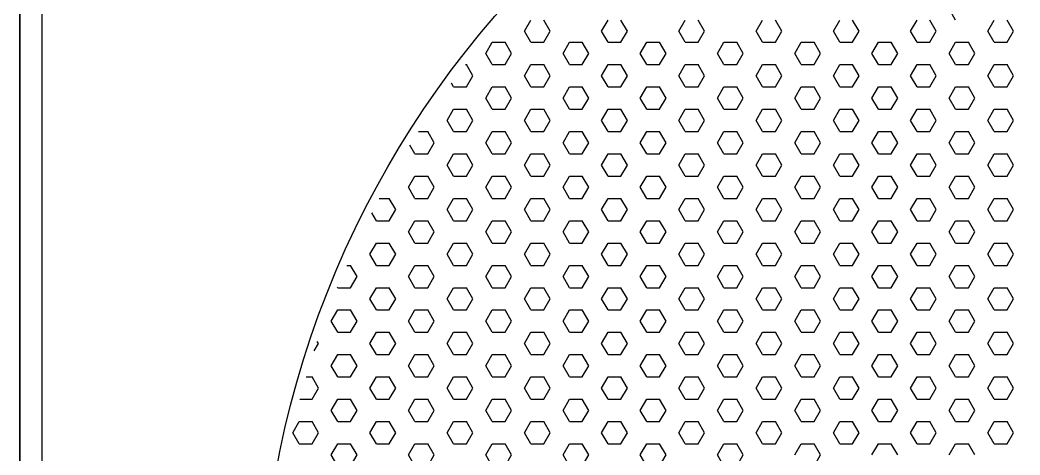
# Model space of a CAD drawing. Header units: millimetres. Extents: x 1464389 to 1998638, y -29162 to 256806.
# Drawn here: x 1539992.89 to 1540041.44, y 124784.87 to 124805.98 of the extents above; entities that cross this region are included whole.
import ezdxf

# ---------------------------------------------------------------- set-up
doc = ezdxf.new("R2010")
doc.units = ezdxf.units.MM
doc.header["$LTSCALE"] = 15
for name, color, linetype in [('A-WNDW', 4, 'Continuous'), ('GFC Walls', 14, 'Continuous'), ('LS_DR_Washbasin', 165, 'Continuous')]:
    doc.layers.add(name, color=color, linetype=linetype)

msp = doc.modelspace()

# ---------------------------------------------------------------- linework, layer by layer
at = {"layer": 'A-WNDW', "ltscale": 0.5}
msp.add_line((1539992.89, 124717.277), (1539992.89, 125322.277), dxfattribs=at)
at = {"layer": 'GFC Walls'}
msp.add_line((1539992.89, 124567.277), (1539992.89, 126801.273), dxfattribs=at)
at = {"layer": 'LS_DR_Washbasin'}
for p, q in [((1539992.89, 124833.967), (1539992.89, 124717.277)), ((1539993.956, 124832.902), (1539993.956, 124718.343))]:
    msp.add_line(p, q, dxfattribs=at)
at = {"layer": 'LS_DR_Washbasin', "linetype": 'Continuous'}
for p, q in [((1540038.318, 124805.976), (1540038.006, 124806.517)), ((1540017.381, 124805.434), (1540017.693, 124805.976)), ((1540018.631, 124805.434), (1540018.318, 124805.976)), ((1540021.131, 124805.434), (1540021.443, 124805.976)), ((1540022.381, 124805.434), (1540022.068, 124805.976)), ((1540024.881, 124805.434), (1540025.193, 124805.976)), ((1540026.131, 124805.434), (1540025.818, 124805.976)), ((1540028.631, 124805.434), (1540028.943, 124805.976)), ((1540029.881, 124805.434), (1540029.568, 124805.976)), ((1540032.381, 124805.434), (1540032.693, 124805.976)), ((1540033.631, 124805.434), (1540033.318, 124805.976)), ((1540036.131, 124805.434), (1540036.443, 124805.976)), ((1540037.381, 124805.434), (1540037.068, 124805.976)), ((1540039.881, 124805.434), (1540040.193, 124805.976)), ((1540041.131, 124805.434), (1540040.818, 124805.976)), ((1540017.693, 124804.893), (1540017.381, 124805.434)), ((1540018.318, 124804.893), (1540018.631, 124805.434)), ((1540021.443, 124804.893), (1540021.131, 124805.434)), ((1540022.068, 124804.893), (1540022.381, 124805.434)), ((1540025.193, 124804.893), (1540024.881, 124805.434)), ((1540025.818, 124804.893), (1540026.131, 124805.434)), ((1540028.943, 124804.893), (1540028.631, 124805.434)), ((1540029.568, 124804.893), (1540029.881, 124805.434)), ((1540032.693, 124804.893), (1540032.381, 124805.434)), ((1540033.318, 124804.893), (1540033.631, 124805.434)), ((1540036.443, 124804.893), (1540036.131, 124805.434)), ((1540037.068, 124804.893), (1540037.381, 124805.434)), ((1540040.193, 124804.893), (1540039.881, 124805.434)), ((1540040.818, 124804.893), (1540041.131, 124805.434)), ((1540015.506, 124804.352), (1540015.818, 124804.893)), ((1540015.818, 124804.893), (1540016.443, 124804.893)), ((1540016.756, 124804.352), (1540016.443, 124804.893)), ((1540017.693, 124804.893), (1540018.318, 124804.893)), ((1540019.256, 124804.352), (1540019.568, 124804.893)), ((1540019.568, 124804.893), (1540020.193, 124804.893)), ((1540020.506, 124804.352), (1540020.193, 124804.893)), ((1540021.443, 124804.893), (1540022.068, 124804.893)), ((1540023.006, 124804.352), (1540023.318, 124804.893)), ((1540023.318, 124804.893), (1540023.943, 124804.893)), ((1540024.256, 124804.352), (1540023.943, 124804.893)), ((1540025.193, 124804.893), (1540025.818, 124804.893)), ((1540026.756, 124804.352), (1540027.068, 124804.893)), ((1540027.068, 124804.893), (1540027.693, 124804.893)), ((1540028.006, 124804.352), (1540027.693, 124804.893)), ((1540028.943, 124804.893), (1540029.568, 124804.893)), ((1540030.506, 124804.352), (1540030.818, 124804.893)), ((1540030.818, 124804.893), (1540031.443, 124804.893)), ((1540031.756, 124804.352), (1540031.443, 124804.893)), ((1540032.693, 124804.893), (1540033.318, 124804.893)), ((1540034.256, 124804.352), (1540034.568, 124804.893)), ((1540034.568, 124804.893), (1540035.193, 124804.893)), ((1540035.506, 124804.352), (1540035.193, 124804.893)), ((1540036.443, 124804.893), (1540037.068, 124804.893)), ((1540038.006, 124804.352), (1540038.318, 124804.893)), ((1540038.318, 124804.893), (1540038.943, 124804.893)), ((1540039.256, 124804.352), (1540038.943, 124804.893)), ((1540040.193, 124804.893), (1540040.818, 124804.893)), ((1540015.818, 124803.81), (1540015.506, 124804.352)), ((1540016.443, 124803.81), (1540016.756, 124804.352)), ((1540019.568, 124803.81), (1540019.256, 124804.352)), ((1540020.193, 124803.81), (1540020.506, 124804.352)), ((1540023.318, 124803.81), (1540023.006, 124804.352)), ((1540023.943, 124803.81), (1540024.256, 124804.352)), ((1540027.068, 124803.81), (1540026.756, 124804.352)), ((1540027.693, 124803.81), (1540028.006, 124804.352)), ((1540030.818, 124803.81), (1540030.506, 124804.352)), ((1540031.443, 124803.81), (1540031.756, 124804.352)), ((1540034.568, 124803.81), (1540034.256, 124804.352)), ((1540035.193, 124803.81), (1540035.506, 124804.352)), ((1540038.318, 124803.81), (1540038.006, 124804.352)), ((1540038.943, 124803.81), (1540039.256, 124804.352)), ((1540014.519, 124803.811), (1540014.568, 124803.811)), ((1540014.881, 124803.269), (1540014.568, 124803.81)), ((1540015.818, 124803.811), (1540016.443, 124803.811)), ((1540017.381, 124803.269), (1540017.693, 124803.81)), ((1540017.693, 124803.811), (1540018.318, 124803.811)), ((1540018.631, 124803.269), (1540018.318, 124803.81)), ((1540019.568, 124803.811), (1540020.193, 124803.811)), ((1540021.131, 124803.269), (1540021.443, 124803.81)), ((1540021.443, 124803.811), (1540022.068, 124803.811)), ((1540022.381, 124803.269), (1540022.068, 124803.81)), ((1540023.318, 124803.811), (1540023.943, 124803.811)), ((1540024.881, 124803.269), (1540025.193, 124803.81)), ((1540025.193, 124803.811), (1540025.818, 124803.811)), ((1540026.131, 124803.269), (1540025.818, 124803.81)), ((1540027.068, 124803.811), (1540027.693, 124803.811)), ((1540028.631, 124803.269), (1540028.943, 124803.81)), ((1540028.943, 124803.811), (1540029.568, 124803.811)), ((1540029.881, 124803.269), (1540029.568, 124803.81)), ((1540030.818, 124803.811), (1540031.443, 124803.811)), ((1540032.381, 124803.269), (1540032.693, 124803.81)), ((1540032.693, 124803.811), (1540033.318, 124803.811)), ((1540033.631, 124803.269), (1540033.318, 124803.81)), ((1540034.568, 124803.811), (1540035.193, 124803.811)), ((1540036.131, 124803.269), (1540036.443, 124803.81)), ((1540036.443, 124803.811), (1540037.068, 124803.811)), ((1540037.381, 124803.269), (1540037.068, 124803.81)), ((1540038.318, 124803.811), (1540038.943, 124803.811)), ((1540039.881, 124803.269), (1540040.193, 124803.81)), ((1540040.193, 124803.811), (1540040.818, 124803.811)), ((1540041.131, 124803.269), (1540040.818, 124803.81)), ((1540014.568, 124802.728), (1540014.881, 124803.269)), ((1540017.693, 124802.728), (1540017.381, 124803.269)), ((1540018.318, 124802.728), (1540018.631, 124803.269)), ((1540021.443, 124802.728), (1540021.131, 124803.269)), ((1540022.068, 124802.728), (1540022.381, 124803.269)), ((1540025.193, 124802.728), (1540024.881, 124803.269)), ((1540025.818, 124802.728), (1540026.131, 124803.269)), ((1540028.943, 124802.728), (1540028.631, 124803.269)), ((1540029.568, 124802.728), (1540029.881, 124803.269)), ((1540032.693, 124802.728), (1540032.381, 124803.269)), ((1540033.318, 124802.728), (1540033.631, 124803.269)), ((1540036.443, 124802.728), (1540036.131, 124803.269)), ((1540037.068, 124802.728), (1540037.381, 124803.269)), ((1540040.193, 124802.728), (1540039.881, 124803.269)), ((1540040.818, 124802.728), (1540041.131, 124803.269)), ((1540013.943, 124802.728), (1540013.84, 124802.906)), ((1540013.943, 124802.728), (1540014.568, 124802.728)), ((1540015.506, 124802.187), (1540015.818, 124802.728)), ((1540015.818, 124802.728), (1540016.443, 124802.728)), ((1540016.756, 124802.187), (1540016.443, 124802.728)), ((1540017.693, 124802.728), (1540018.318, 124802.728)), ((1540019.256, 124802.187), (1540019.568, 124802.728)), ((1540019.568, 124802.728), (1540020.193, 124802.728)), ((1540020.506, 124802.187), (1540020.193, 124802.728)), ((1540021.443, 124802.728), (1540022.068, 124802.728)), ((1540023.006, 124802.187), (1540023.318, 124802.728)), ((1540023.318, 124802.728), (1540023.943, 124802.728)), ((1540024.256, 124802.187), (1540023.943, 124802.728)), ((1540025.193, 124802.728), (1540025.818, 124802.728)), ((1540026.756, 124802.187), (1540027.068, 124802.728)), ((1540027.068, 124802.728), (1540027.693, 124802.728)), ((1540028.006, 124802.187), (1540027.693, 124802.728)), ((1540028.943, 124802.728), (1540029.568, 124802.728)), ((1540030.506, 124802.187), (1540030.818, 124802.728)), ((1540030.818, 124802.728), (1540031.443, 124802.728)), ((1540031.756, 124802.187), (1540031.443, 124802.728)), ((1540032.693, 124802.728), (1540033.318, 124802.728)), ((1540034.256, 124802.187), (1540034.568, 124802.728)), ((1540034.568, 124802.728), (1540035.193, 124802.728)), ((1540035.506, 124802.187), (1540035.193, 124802.728)), ((1540036.443, 124802.728), (1540037.068, 124802.728)), ((1540038.006, 124802.187), (1540038.318, 124802.728)), ((1540038.318, 124802.728), (1540038.943, 124802.728)), ((1540039.256, 124802.187), (1540038.943, 124802.728)), ((1540040.193, 124802.728), (1540040.818, 124802.728)), ((1540015.818, 124801.645), (1540015.506, 124802.187)), ((1540016.443, 124801.645), (1540016.756, 124802.187)), ((1540019.568, 124801.645), (1540019.256, 124802.187)), ((1540020.193, 124801.645), (1540020.506, 124802.187)), ((1540023.318, 124801.645), (1540023.006, 124802.187)), ((1540023.943, 124801.645), (1540024.256, 124802.187)), ((1540027.068, 124801.645), (1540026.756, 124802.187)), ((1540027.693, 124801.645), (1540028.006, 124802.187)), ((1540030.818, 124801.645), (1540030.506, 124802.187)), ((1540031.443, 124801.645), (1540031.756, 124802.187)), ((1540034.568, 124801.645), (1540034.256, 124802.187)), ((1540035.193, 124801.645), (1540035.506, 124802.187)), ((1540038.318, 124801.645), (1540038.006, 124802.187)), ((1540038.943, 124801.645), (1540039.256, 124802.187)), ((1540013.631, 124801.104), (1540013.943, 124801.645)), ((1540013.943, 124801.645), (1540014.568, 124801.645)), ((1540014.881, 124801.104), (1540014.568, 124801.645)), ((1540015.818, 124801.645), (1540016.443, 124801.645)), ((1540017.381, 124801.104), (1540017.693, 124801.645)), ((1540017.693, 124801.645), (1540018.318, 124801.645)), ((1540018.631, 124801.104), (1540018.318, 124801.645)), ((1540019.568, 124801.645), (1540020.193, 124801.645)), ((1540021.131, 124801.104), (1540021.443, 124801.645)), ((1540021.443, 124801.645), (1540022.068, 124801.645)), ((1540022.381, 124801.104), (1540022.068, 124801.645)), ((1540023.318, 124801.645), (1540023.943, 124801.645)), ((1540024.881, 124801.104), (1540025.193, 124801.645)), ((1540025.193, 124801.645), (1540025.818, 124801.645)), ((1540026.131, 124801.104), (1540025.818, 124801.645)), ((1540027.068, 124801.645), (1540027.693, 124801.645)), ((1540028.631, 124801.104), (1540028.943, 124801.645)), ((1540028.943, 124801.645), (1540029.568, 124801.645)), ((1540029.881, 124801.104), (1540029.568, 124801.645)), ((1540030.818, 124801.645), (1540031.443, 124801.645)), ((1540032.381, 124801.104), (1540032.693, 124801.645)), ((1540032.693, 124801.645), (1540033.318, 124801.645)), ((1540033.631, 124801.104), (1540033.318, 124801.645)), ((1540034.568, 124801.645), (1540035.193, 124801.645)), ((1540036.131, 124801.104), (1540036.443, 124801.645)), ((1540036.443, 124801.645), (1540037.068, 124801.645)), ((1540037.381, 124801.104), (1540037.068, 124801.645)), ((1540038.318, 124801.645), (1540038.943, 124801.645)), ((1540039.881, 124801.104), (1540040.193, 124801.645)), ((1540040.193, 124801.645), (1540040.818, 124801.645)), ((1540041.131, 124801.104), (1540040.818, 124801.645)), ((1540013.943, 124800.563), (1540013.631, 124801.104)), ((1540014.568, 124800.563), (1540014.881, 124801.104)), ((1540017.693, 124800.563), (1540017.381, 124801.104)), ((1540018.318, 124800.563), (1540018.631, 124801.104)), ((1540021.443, 124800.563), (1540021.131, 124801.104)), ((1540022.068, 124800.563), (1540022.381, 124801.104)), ((1540025.193, 124800.563), (1540024.881, 124801.104)), ((1540025.818, 124800.563), (1540026.131, 124801.104)), ((1540028.943, 124800.563), (1540028.631, 124801.104)), ((1540029.568, 124800.563), (1540029.881, 124801.104)), ((1540032.693, 124800.563), (1540032.381, 124801.104)), ((1540033.318, 124800.563), (1540033.631, 124801.104)), ((1540036.443, 124800.563), (1540036.131, 124801.104)), ((1540037.068, 124800.563), (1540037.381, 124801.104)), ((1540040.193, 124800.563), (1540039.881, 124801.104)), ((1540040.818, 124800.563), (1540041.131, 124801.104)), ((1540012.234, 124800.563), (1540012.693, 124800.563)), ((1540013.006, 124800.022), (1540012.693, 124800.563)), ((1540013.943, 124800.563), (1540014.568, 124800.563)), ((1540015.506, 124800.022), (1540015.818, 124800.563)), ((1540015.818, 124800.563), (1540016.443, 124800.563)), ((1540016.756, 124800.022), (1540016.443, 124800.563)), ((1540017.693, 124800.563), (1540018.318, 124800.563)), ((1540019.256, 124800.022), (1540019.568, 124800.563)), ((1540019.568, 124800.563), (1540020.193, 124800.563)), ((1540020.506, 124800.022), (1540020.193, 124800.563)), ((1540021.443, 124800.563), (1540022.068, 124800.563)), ((1540023.006, 124800.022), (1540023.318, 124800.563)), ((1540023.318, 124800.563), (1540023.943, 124800.563)), ((1540024.256, 124800.022), (1540023.943, 124800.563)), ((1540025.193, 124800.563), (1540025.818, 124800.563)), ((1540026.756, 124800.022), (1540027.068, 124800.563)), ((1540027.068, 124800.563), (1540027.693, 124800.563)), ((1540028.006, 124800.022), (1540027.693, 124800.563)), ((1540028.943, 124800.563), (1540029.568, 124800.563)), ((1540030.506, 124800.022), (1540030.818, 124800.563)), ((1540030.818, 124800.563), (1540031.443, 124800.563)), ((1540031.756, 124800.022), (1540031.443, 124800.563)), ((1540032.693, 124800.563), (1540033.318, 124800.563)), ((1540034.256, 124800.022), (1540034.568, 124800.563)), ((1540034.568, 124800.563), (1540035.193, 124800.563)), ((1540035.506, 124800.022), (1540035.193, 124800.563)), ((1540036.443, 124800.563), (1540037.068, 124800.563)), ((1540038.006, 124800.022), (1540038.318, 124800.563)), ((1540038.318, 124800.563), (1540038.943, 124800.563)), ((1540039.256, 124800.022), (1540038.943, 124800.563)), ((1540040.193, 124800.563), (1540040.818, 124800.563)), ((1540012.068, 124799.48), (1540011.822, 124799.908)), ((1540012.693, 124799.48), (1540013.006, 124800.022)), ((1540015.818, 124799.48), (1540015.506, 124800.022)), ((1540016.443, 124799.48), (1540016.756, 124800.022)), ((1540019.568, 124799.48), (1540019.256, 124800.022)), ((1540020.193, 124799.48), (1540020.506, 124800.022)), ((1540023.318, 124799.48), (1540023.006, 124800.022)), ((1540023.943, 124799.48), (1540024.256, 124800.022)), ((1540027.068, 124799.48), (1540026.756, 124800.022)), ((1540027.693, 124799.48), (1540028.006, 124800.022)), ((1540030.818, 124799.48), (1540030.506, 124800.022)), ((1540031.443, 124799.48), (1540031.756, 124800.022)), ((1540034.568, 124799.48), (1540034.256, 124800.022)), ((1540035.193, 124799.48), (1540035.506, 124800.022)), ((1540038.318, 124799.48), (1540038.006, 124800.022)), ((1540038.943, 124799.48), (1540039.256, 124800.022)), ((1540012.068, 124799.48), (1540012.693, 124799.48)), ((1540013.631, 124798.939), (1540013.943, 124799.48)), ((1540013.943, 124799.48), (1540014.568, 124799.48)), ((1540014.881, 124798.939), (1540014.568, 124799.48)), ((1540015.818, 124799.48), (1540016.443, 124799.48)), ((1540017.381, 124798.939), (1540017.693, 124799.48)), ((1540017.693, 124799.48), (1540018.318, 124799.48)), ((1540018.631, 124798.939), (1540018.318, 124799.48)), ((1540019.568, 124799.48), (1540020.193, 124799.48)), ((1540021.131, 124798.939), (1540021.443, 124799.48)), ((1540021.443, 124799.48), (1540022.068, 124799.48)), ((1540022.381, 124798.939), (1540022.068, 124799.48)), ((1540023.318, 124799.48), (1540023.943, 124799.48)), ((1540024.881, 124798.939), (1540025.193, 124799.48)), ((1540025.193, 124799.48), (1540025.818, 124799.48)), ((1540026.131, 124798.939), (1540025.818, 124799.48)), ((1540027.068, 124799.48), (1540027.693, 124799.48)), ((1540028.631, 124798.939), (1540028.943, 124799.48)), ((1540028.943, 124799.48), (1540029.568, 124799.48)), ((1540029.881, 124798.939), (1540029.568, 124799.48)), ((1540030.818, 124799.48), (1540031.443, 124799.48)), ((1540032.381, 124798.939), (1540032.693, 124799.48)), ((1540032.693, 124799.48), (1540033.318, 124799.48)), ((1540033.631, 124798.939), (1540033.318, 124799.48)), ((1540034.568, 124799.48), (1540035.193, 124799.48)), ((1540036.131, 124798.939), (1540036.443, 124799.48)), ((1540036.443, 124799.48), (1540037.068, 124799.48)), ((1540037.381, 124798.939), (1540037.068, 124799.48)), ((1540038.318, 124799.48), (1540038.943, 124799.48)), ((1540039.881, 124798.939), (1540040.193, 124799.48)), ((1540040.193, 124799.48), (1540040.818, 124799.48)), ((1540041.131, 124798.939), (1540040.818, 124799.48)), ((1540013.943, 124798.398), (1540013.631, 124798.939)), ((1540014.568, 124798.398), (1540014.881, 124798.939)), ((1540017.693, 124798.398), (1540017.381, 124798.939)), ((1540018.318, 124798.398), (1540018.631, 124798.939)), ((1540021.443, 124798.398), (1540021.131, 124798.939)), ((1540022.068, 124798.398), (1540022.381, 124798.939)), ((1540025.193, 124798.398), (1540024.881, 124798.939)), ((1540025.818, 124798.398), (1540026.131, 124798.939)), ((1540028.943, 124798.398), (1540028.631, 124798.939)), ((1540029.568, 124798.398), (1540029.881, 124798.939)), ((1540032.693, 124798.398), (1540032.381, 124798.939)), ((1540033.318, 124798.398), (1540033.631, 124798.939)), ((1540036.443, 124798.398), (1540036.131, 124798.939)), ((1540037.068, 124798.398), (1540037.381, 124798.939)), ((1540040.193, 124798.398), (1540039.881, 124798.939)), ((1540040.818, 124798.398), (1540041.131, 124798.939)), ((1540011.756, 124797.857), (1540012.068, 124798.398)), ((1540012.068, 124798.398), (1540012.693, 124798.398)), ((1540013.006, 124797.857), (1540012.693, 124798.398)), ((1540013.943, 124798.398), (1540014.568, 124798.398)), ((1540015.506, 124797.857), (1540015.818, 124798.398)), ((1540015.818, 124798.398), (1540016.443, 124798.398)), ((1540016.756, 124797.857), (1540016.443, 124798.398)), ((1540017.693, 124798.398), (1540018.318, 124798.398)), ((1540019.256, 124797.857), (1540019.568, 124798.398)), ((1540019.568, 124798.398), (1540020.193, 124798.398)), ((1540020.506, 124797.857), (1540020.193, 124798.398)), ((1540021.443, 124798.398), (1540022.068, 124798.398)), ((1540023.006, 124797.857), (1540023.318, 124798.398)), ((1540023.318, 124798.398), (1540023.943, 124798.398)), ((1540024.256, 124797.857), (1540023.943, 124798.398)), ((1540025.193, 124798.398), (1540025.818, 124798.398)), ((1540026.756, 124797.857), (1540027.068, 124798.398)), ((1540027.068, 124798.398), (1540027.693, 124798.398)), ((1540028.006, 124797.857), (1540027.693, 124798.398)), ((1540028.943, 124798.398), (1540029.568, 124798.398)), ((1540030.506, 124797.857), (1540030.818, 124798.398)), ((1540030.818, 124798.398), (1540031.443, 124798.398)), ((1540031.756, 124797.857), (1540031.443, 124798.398)), ((1540032.693, 124798.398), (1540033.318, 124798.398)), ((1540034.256, 124797.857), (1540034.568, 124798.398)), ((1540034.568, 124798.398), (1540035.193, 124798.398)), ((1540035.506, 124797.857), (1540035.193, 124798.398)), ((1540036.443, 124798.398), (1540037.068, 124798.398)), ((1540038.006, 124797.857), (1540038.318, 124798.398)), ((1540038.318, 124798.398), (1540038.943, 124798.398)), ((1540039.256, 124797.857), (1540038.943, 124798.398)), ((1540040.193, 124798.398), (1540040.818, 124798.398)), ((1540012.068, 124797.315), (1540011.756, 124797.857)), ((1540012.693, 124797.315), (1540013.006, 124797.857)), ((1540015.818, 124797.315), (1540015.506, 124797.857)), ((1540016.443, 124797.315), (1540016.756, 124797.857)), ((1540019.568, 124797.315), (1540019.256, 124797.857)), ((1540020.193, 124797.315), (1540020.506, 124797.857)), ((1540023.318, 124797.315), (1540023.006, 124797.857)), ((1540023.943, 124797.315), (1540024.256, 124797.857)), ((1540027.068, 124797.315), (1540026.756, 124797.857)), ((1540027.693, 124797.315), (1540028.006, 124797.857)), ((1540030.818, 124797.315), (1540030.506, 124797.857)), ((1540031.443, 124797.315), (1540031.756, 124797.857)), ((1540034.568, 124797.315), (1540034.256, 124797.857)), ((1540035.193, 124797.315), (1540035.506, 124797.857)), ((1540038.318, 124797.315), (1540038.006, 124797.857)), ((1540038.943, 124797.315), (1540039.256, 124797.857)), ((1540010.331, 124797.315), (1540010.818, 124797.315)), ((1540011.131, 124796.774), (1540010.818, 124797.315)), ((1540012.068, 124797.315), (1540012.693, 124797.315)), ((1540013.631, 124796.774), (1540013.943, 124797.315)), ((1540013.943, 124797.315), (1540014.568, 124797.315)), ((1540014.881, 124796.774), (1540014.568, 124797.315)), ((1540015.818, 124797.315), (1540016.443, 124797.315)), ((1540017.381, 124796.774), (1540017.693, 124797.315)), ((1540017.693, 124797.315), (1540018.318, 124797.315)), ((1540018.631, 124796.774), (1540018.318, 124797.315)), ((1540019.568, 124797.315), (1540020.193, 124797.315)), ((1540021.131, 124796.774), (1540021.443, 124797.315)), ((1540021.443, 124797.315), (1540022.068, 124797.315)), ((1540022.381, 124796.774), (1540022.068, 124797.315)), ((1540023.318, 124797.315), (1540023.943, 124797.315)), ((1540024.881, 124796.774), (1540025.193, 124797.315)), ((1540025.193, 124797.315), (1540025.818, 124797.315)), ((1540026.131, 124796.774), (1540025.818, 124797.315)), ((1540027.068, 124797.315), (1540027.693, 124797.315)), ((1540028.631, 124796.774), (1540028.943, 124797.315)), ((1540028.943, 124797.315), (1540029.568, 124797.315)), ((1540029.881, 124796.774), (1540029.568, 124797.315)), ((1540030.818, 124797.315), (1540031.443, 124797.315)), ((1540032.381, 124796.774), (1540032.693, 124797.315)), ((1540032.693, 124797.315), (1540033.318, 124797.315)), ((1540033.631, 124796.774), (1540033.318, 124797.315)), ((1540034.568, 124797.315), (1540035.193, 124797.315)), ((1540036.131, 124796.774), (1540036.443, 124797.315)), ((1540036.443, 124797.315), (1540037.068, 124797.315)), ((1540037.381, 124796.774), (1540037.068, 124797.315)), ((1540038.318, 124797.315), (1540038.943, 124797.315)), ((1540039.881, 124796.774), (1540040.193, 124797.315)), ((1540040.193, 124797.315), (1540040.818, 124797.315)), ((1540041.131, 124796.774), (1540040.818, 124797.315)), ((1540010.193, 124796.233), (1540009.969, 124796.621)), ((1540010.818, 124796.233), (1540011.131, 124796.774)), ((1540013.943, 124796.233), (1540013.631, 124796.774)), ((1540014.568, 124796.233), (1540014.881, 124796.774)), ((1540017.693, 124796.233), (1540017.381, 124796.774)), ((1540018.318, 124796.233), (1540018.631, 124796.774)), ((1540021.443, 124796.233), (1540021.131, 124796.774)), ((1540022.068, 124796.233), (1540022.381, 124796.774)), ((1540025.193, 124796.233), (1540024.881, 124796.774)), ((1540025.818, 124796.233), (1540026.131, 124796.774)), ((1540028.943, 124796.233), (1540028.631, 124796.774)), ((1540029.568, 124796.233), (1540029.881, 124796.774)), ((1540032.693, 124796.233), (1540032.381, 124796.774)), ((1540033.318, 124796.233), (1540033.631, 124796.774)), ((1540036.443, 124796.233), (1540036.131, 124796.774)), ((1540037.068, 124796.233), (1540037.381, 124796.774)), ((1540040.193, 124796.233), (1540039.881, 124796.774)), ((1540040.818, 124796.233), (1540041.131, 124796.774)), ((1540010.193, 124796.233), (1540010.818, 124796.233)), ((1540011.756, 124795.691), (1540012.068, 124796.233)), ((1540012.068, 124796.233), (1540012.693, 124796.233)), ((1540013.006, 124795.691), (1540012.693, 124796.233)), ((1540013.943, 124796.233), (1540014.568, 124796.233)), ((1540015.506, 124795.691), (1540015.818, 124796.233)), ((1540015.818, 124796.233), (1540016.443, 124796.233)), ((1540016.756, 124795.691), (1540016.443, 124796.233)), ((1540017.693, 124796.233), (1540018.318, 124796.233)), ((1540019.256, 124795.691), (1540019.568, 124796.233)), ((1540019.568, 124796.233), (1540020.193, 124796.233)), ((1540020.506, 124795.691), (1540020.193, 124796.233)), ((1540021.443, 124796.233), (1540022.068, 124796.233)), ((1540023.006, 124795.691), (1540023.318, 124796.233)), ((1540023.318, 124796.233), (1540023.943, 124796.233)), ((1540024.256, 124795.691), (1540023.943, 124796.233)), ((1540025.193, 124796.233), (1540025.818, 124796.233)), ((1540026.756, 124795.691), (1540027.068, 124796.233)), ((1540027.068, 124796.233), (1540027.693, 124796.233)), ((1540028.006, 124795.691), (1540027.693, 124796.233)), ((1540028.943, 124796.233), (1540029.568, 124796.233)), ((1540030.506, 124795.691), (1540030.818, 124796.233)), ((1540030.818, 124796.233), (1540031.443, 124796.233)), ((1540031.756, 124795.691), (1540031.443, 124796.233)), ((1540032.693, 124796.233), (1540033.318, 124796.233)), ((1540034.256, 124795.691), (1540034.568, 124796.233)), ((1540034.568, 124796.233), (1540035.193, 124796.233)), ((1540035.506, 124795.691), (1540035.193, 124796.233)), ((1540036.443, 124796.233), (1540037.068, 124796.233)), ((1540038.006, 124795.691), (1540038.318, 124796.233)), ((1540038.318, 124796.233), (1540038.943, 124796.233)), ((1540039.256, 124795.691), (1540038.943, 124796.233)), ((1540040.193, 124796.233), (1540040.818, 124796.233)), ((1540012.068, 124795.15), (1540011.756, 124795.691)), ((1540012.693, 124795.15), (1540013.006, 124795.691)), ((1540015.818, 124795.15), (1540015.506, 124795.691)), ((1540016.443, 124795.15), (1540016.756, 124795.691)), ((1540019.568, 124795.15), (1540019.256, 124795.691)), ((1540020.193, 124795.15), (1540020.506, 124795.691)), ((1540023.318, 124795.15), (1540023.006, 124795.691)), ((1540023.943, 124795.15), (1540024.256, 124795.691)), ((1540027.068, 124795.15), (1540026.756, 124795.691)), ((1540027.693, 124795.15), (1540028.006, 124795.691)), ((1540030.818, 124795.15), (1540030.506, 124795.691)), ((1540031.443, 124795.15), (1540031.756, 124795.691)), ((1540034.568, 124795.15), (1540034.256, 124795.691)), ((1540035.193, 124795.15), (1540035.506, 124795.691)), ((1540038.318, 124795.15), (1540038.006, 124795.691)), ((1540038.943, 124795.15), (1540039.256, 124795.691)), ((1540009.881, 124794.609), (1540010.193, 124795.15)), ((1540010.193, 124795.15), (1540010.818, 124795.15)), ((1540011.131, 124794.609), (1540010.818, 124795.15)), ((1540012.068, 124795.15), (1540012.693, 124795.15)), ((1540013.631, 124794.609), (1540013.943, 124795.15)), ((1540013.943, 124795.15), (1540014.568, 124795.15)), ((1540014.881, 124794.609), (1540014.568, 124795.15)), ((1540015.818, 124795.15), (1540016.443, 124795.15)), ((1540017.381, 124794.609), (1540017.693, 124795.15)), ((1540017.693, 124795.15), (1540018.318, 124795.15)), ((1540018.631, 124794.609), (1540018.318, 124795.15)), ((1540019.568, 124795.15), (1540020.193, 124795.15)), ((1540021.131, 124794.609), (1540021.443, 124795.15)), ((1540021.443, 124795.15), (1540022.068, 124795.15)), ((1540022.381, 124794.609), (1540022.068, 124795.15)), ((1540023.318, 124795.15), (1540023.943, 124795.15)), ((1540024.881, 124794.609), (1540025.193, 124795.15)), ((1540025.193, 124795.15), (1540025.818, 124795.15)), ((1540026.131, 124794.609), (1540025.818, 124795.15)), ((1540027.068, 124795.15), (1540027.693, 124795.15)), ((1540028.631, 124794.609), (1540028.943, 124795.15)), ((1540028.943, 124795.15), (1540029.568, 124795.15)), ((1540029.881, 124794.609), (1540029.568, 124795.15)), ((1540030.818, 124795.15), (1540031.443, 124795.15)), ((1540032.381, 124794.609), (1540032.693, 124795.15)), ((1540032.693, 124795.15), (1540033.318, 124795.15)), ((1540033.631, 124794.609), (1540033.318, 124795.15)), ((1540034.568, 124795.15), (1540035.193, 124795.15)), ((1540036.131, 124794.609), (1540036.443, 124795.15)), ((1540036.443, 124795.15), (1540037.068, 124795.15)), ((1540037.381, 124794.609), (1540037.068, 124795.15)), ((1540038.318, 124795.15), (1540038.943, 124795.15)), ((1540039.881, 124794.609), (1540040.193, 124795.15)), ((1540040.193, 124795.15), (1540040.818, 124795.15)), ((1540041.131, 124794.609), (1540040.818, 124795.15)), ((1540010.193, 124794.068), (1540009.881, 124794.609)), ((1540010.818, 124794.068), (1540011.131, 124794.609)), ((1540013.943, 124794.068), (1540013.631, 124794.609)), ((1540014.568, 124794.068), (1540014.881, 124794.609)), ((1540017.693, 124794.068), (1540017.381, 124794.609)), ((1540018.318, 124794.068), (1540018.631, 124794.609)), ((1540021.443, 124794.068), (1540021.131, 124794.609)), ((1540022.068, 124794.068), (1540022.381, 124794.609)), ((1540025.193, 124794.068), (1540024.881, 124794.609)), ((1540025.818, 124794.068), (1540026.131, 124794.609)), ((1540028.943, 124794.068), (1540028.631, 124794.609)), ((1540029.568, 124794.068), (1540029.881, 124794.609)), ((1540032.693, 124794.068), (1540032.381, 124794.609)), ((1540033.318, 124794.068), (1540033.631, 124794.609)), ((1540036.443, 124794.068), (1540036.131, 124794.609)), ((1540037.068, 124794.068), (1540037.381, 124794.609)), ((1540040.193, 124794.068), (1540039.881, 124794.609)), ((1540040.818, 124794.068), (1540041.131, 124794.609)), ((1540008.758, 124794.068), (1540008.943, 124794.068)), ((1540009.256, 124793.526), (1540008.943, 124794.068)), ((1540010.193, 124794.068), (1540010.818, 124794.068)), ((1540011.756, 124793.526), (1540012.068, 124794.068)), ((1540012.068, 124794.068), (1540012.693, 124794.068)), ((1540013.006, 124793.526), (1540012.693, 124794.068)), ((1540013.943, 124794.068), (1540014.568, 124794.068)), ((1540015.506, 124793.526), (1540015.818, 124794.068)), ((1540015.818, 124794.068), (1540016.443, 124794.068)), ((1540016.756, 124793.526), (1540016.443, 124794.068)), ((1540017.693, 124794.068), (1540018.318, 124794.068)), ((1540019.256, 124793.526), (1540019.568, 124794.068)), ((1540019.568, 124794.068), (1540020.193, 124794.068)), ((1540020.506, 124793.526), (1540020.193, 124794.068)), ((1540021.443, 124794.068), (1540022.068, 124794.068)), ((1540023.006, 124793.526), (1540023.318, 124794.068)), ((1540023.318, 124794.068), (1540023.943, 124794.068)), ((1540024.256, 124793.526), (1540023.943, 124794.068)), ((1540025.193, 124794.068), (1540025.818, 124794.068)), ((1540026.756, 124793.526), (1540027.068, 124794.068)), ((1540027.068, 124794.068), (1540027.693, 124794.068)), ((1540028.006, 124793.526), (1540027.693, 124794.068)), ((1540028.943, 124794.068), (1540029.568, 124794.068)), ((1540030.506, 124793.526), (1540030.818, 124794.068)), ((1540030.818, 124794.068), (1540031.443, 124794.068)), ((1540031.756, 124793.526), (1540031.443, 124794.068)), ((1540032.693, 124794.068), (1540033.318, 124794.068)), ((1540034.256, 124793.526), (1540034.568, 124794.068)), ((1540034.568, 124794.068), (1540035.193, 124794.068)), ((1540035.506, 124793.526), (1540035.193, 124794.068)), ((1540036.443, 124794.068), (1540037.068, 124794.068)), ((1540038.006, 124793.526), (1540038.318, 124794.068)), ((1540038.318, 124794.068), (1540038.943, 124794.068)), ((1540039.256, 124793.526), (1540038.943, 124794.068)), ((1540040.193, 124794.068), (1540040.818, 124794.068)), ((1540008.943, 124792.985), (1540009.256, 124793.526)), ((1540012.068, 124792.985), (1540011.756, 124793.526)), ((1540012.693, 124792.985), (1540013.006, 124793.526)), ((1540015.818, 124792.985), (1540015.506, 124793.526)), ((1540016.443, 124792.985), (1540016.756, 124793.526)), ((1540019.568, 124792.985), (1540019.256, 124793.526)), ((1540020.193, 124792.985), (1540020.506, 124793.526)), ((1540023.318, 124792.985), (1540023.006, 124793.526)), ((1540023.943, 124792.985), (1540024.256, 124793.526)), ((1540027.068, 124792.985), (1540026.756, 124793.526)), ((1540027.693, 124792.985), (1540028.006, 124793.526)), ((1540030.818, 124792.985), (1540030.506, 124793.526)), ((1540031.443, 124792.985), (1540031.756, 124793.526)), ((1540034.568, 124792.985), (1540034.256, 124793.526)), ((1540035.193, 124792.985), (1540035.506, 124793.526)), ((1540038.318, 124792.985), (1540038.006, 124793.526)), ((1540038.943, 124792.985), (1540039.256, 124793.526)), ((1540008.318, 124792.985), (1540008.308, 124793.003)), ((1540008.318, 124792.985), (1540008.943, 124792.985)), ((1540009.881, 124792.444), (1540010.193, 124792.985)), ((1540010.193, 124792.985), (1540010.818, 124792.985)), ((1540011.131, 124792.444), (1540010.818, 124792.985)), ((1540012.068, 124792.985), (1540012.693, 124792.985)), ((1540013.631, 124792.444), (1540013.943, 124792.985)), ((1540013.943, 124792.985), (1540014.568, 124792.985)), ((1540014.881, 124792.444), (1540014.568, 124792.985)), ((1540015.818, 124792.985), (1540016.443, 124792.985)), ((1540017.381, 124792.444), (1540017.693, 124792.985)), ((1540017.693, 124792.985), (1540018.318, 124792.985)), ((1540018.631, 124792.444), (1540018.318, 124792.985)), ((1540019.568, 124792.985), (1540020.193, 124792.985)), ((1540021.131, 124792.444), (1540021.443, 124792.985)), ((1540021.443, 124792.985), (1540022.068, 124792.985)), ((1540022.381, 124792.444), (1540022.068, 124792.985)), ((1540023.318, 124792.985), (1540023.943, 124792.985)), ((1540024.881, 124792.444), (1540025.193, 124792.985)), ((1540025.193, 124792.985), (1540025.818, 124792.985)), ((1540026.131, 124792.444), (1540025.818, 124792.985)), ((1540027.068, 124792.985), (1540027.693, 124792.985)), ((1540028.631, 124792.444), (1540028.943, 124792.985)), ((1540028.943, 124792.985), (1540029.568, 124792.985)), ((1540029.881, 124792.444), (1540029.568, 124792.985)), ((1540030.818, 124792.985), (1540031.443, 124792.985)), ((1540032.381, 124792.444), (1540032.693, 124792.985)), ((1540032.693, 124792.985), (1540033.318, 124792.985)), ((1540033.631, 124792.444), (1540033.318, 124792.985)), ((1540034.568, 124792.985), (1540035.193, 124792.985)), ((1540036.131, 124792.444), (1540036.443, 124792.985)), ((1540036.443, 124792.985), (1540037.068, 124792.985)), ((1540037.381, 124792.444), (1540037.068, 124792.985)), ((1540038.318, 124792.985), (1540038.943, 124792.985)), ((1540039.881, 124792.444), (1540040.193, 124792.985)), ((1540040.193, 124792.985), (1540040.818, 124792.985)), ((1540041.131, 124792.444), (1540040.818, 124792.985)), ((1540010.193, 124791.903), (1540009.881, 124792.444)), ((1540010.818, 124791.903), (1540011.131, 124792.444)), ((1540013.943, 124791.903), (1540013.631, 124792.444)), ((1540014.568, 124791.903), (1540014.881, 124792.444)), ((1540017.693, 124791.903), (1540017.381, 124792.444)), ((1540018.318, 124791.903), (1540018.631, 124792.444)), ((1540021.443, 124791.903), (1540021.131, 124792.444)), ((1540022.068, 124791.903), (1540022.381, 124792.444)), ((1540025.193, 124791.903), (1540024.881, 124792.444)), ((1540025.818, 124791.903), (1540026.131, 124792.444)), ((1540028.943, 124791.903), (1540028.631, 124792.444)), ((1540029.568, 124791.903), (1540029.881, 124792.444)), ((1540032.693, 124791.903), (1540032.381, 124792.444)), ((1540033.318, 124791.903), (1540033.631, 124792.444)), ((1540036.443, 124791.903), (1540036.131, 124792.444)), ((1540037.068, 124791.903), (1540037.381, 124792.444)), ((1540040.193, 124791.903), (1540039.881, 124792.444)), ((1540040.818, 124791.903), (1540041.131, 124792.444)), ((1540008.006, 124791.361), (1540008.318, 124791.903)), ((1540008.318, 124791.903), (1540008.943, 124791.903)), ((1540009.256, 124791.361), (1540008.943, 124791.903)), ((1540010.193, 124791.903), (1540010.818, 124791.903)), ((1540011.756, 124791.361), (1540012.068, 124791.903)), ((1540012.068, 124791.903), (1540012.693, 124791.903)), ((1540013.006, 124791.361), (1540012.693, 124791.903)), ((1540013.943, 124791.903), (1540014.568, 124791.903)), ((1540015.506, 124791.361), (1540015.818, 124791.903)), ((1540015.818, 124791.903), (1540016.443, 124791.903)), ((1540016.756, 124791.361), (1540016.443, 124791.903)), ((1540017.693, 124791.903), (1540018.318, 124791.903)), ((1540019.256, 124791.361), (1540019.568, 124791.903)), ((1540019.568, 124791.903), (1540020.193, 124791.903)), ((1540020.506, 124791.361), (1540020.193, 124791.903)), ((1540021.443, 124791.903), (1540022.068, 124791.903)), ((1540023.006, 124791.361), (1540023.318, 124791.903)), ((1540023.318, 124791.903), (1540023.943, 124791.903)), ((1540024.256, 124791.361), (1540023.943, 124791.903)), ((1540025.193, 124791.903), (1540025.818, 124791.903)), ((1540026.756, 124791.361), (1540027.068, 124791.903)), ((1540027.068, 124791.903), (1540027.693, 124791.903)), ((1540028.006, 124791.361), (1540027.693, 124791.903)), ((1540028.943, 124791.903), (1540029.568, 124791.903)), ((1540030.506, 124791.361), (1540030.818, 124791.903)), ((1540030.818, 124791.903), (1540031.443, 124791.903)), ((1540031.756, 124791.361), (1540031.443, 124791.903)), ((1540032.693, 124791.903), (1540033.318, 124791.903)), ((1540034.256, 124791.361), (1540034.568, 124791.903)), ((1540034.568, 124791.903), (1540035.193, 124791.903)), ((1540035.506, 124791.361), (1540035.193, 124791.903)), ((1540036.443, 124791.903), (1540037.068, 124791.903)), ((1540038.006, 124791.361), (1540038.318, 124791.903)), ((1540038.318, 124791.903), (1540038.943, 124791.903)), ((1540039.256, 124791.361), (1540038.943, 124791.903)), ((1540040.193, 124791.903), (1540040.818, 124791.903)), ((1540008.318, 124790.82), (1540008.006, 124791.361)), ((1540008.943, 124790.82), (1540009.256, 124791.361)), ((1540012.068, 124790.82), (1540011.756, 124791.361)), ((1540012.693, 124790.82), (1540013.006, 124791.361)), ((1540015.818, 124790.82), (1540015.506, 124791.361)), ((1540016.443, 124790.82), (1540016.756, 124791.361)), ((1540019.568, 124790.82), (1540019.256, 124791.361)), ((1540020.193, 124790.82), (1540020.506, 124791.361)), ((1540023.318, 124790.82), (1540023.006, 124791.361)), ((1540023.943, 124790.82), (1540024.256, 124791.361)), ((1540027.068, 124790.82), (1540026.756, 124791.361)), ((1540027.693, 124790.82), (1540028.006, 124791.361)), ((1540030.818, 124790.82), (1540030.506, 124791.361)), ((1540031.443, 124790.82), (1540031.756, 124791.361)), ((1540034.568, 124790.82), (1540034.256, 124791.361)), ((1540035.193, 124790.82), (1540035.506, 124791.361)), ((1540038.318, 124790.82), (1540038.006, 124791.361)), ((1540038.943, 124790.82), (1540039.256, 124791.361)), ((1540008.318, 124790.82), (1540008.943, 124790.82)), ((1540009.881, 124790.279), (1540010.193, 124790.82)), ((1540010.193, 124790.82), (1540010.818, 124790.82)), ((1540011.131, 124790.279), (1540010.818, 124790.82)), ((1540012.068, 124790.82), (1540012.693, 124790.82)), ((1540013.631, 124790.279), (1540013.943, 124790.82)), ((1540013.943, 124790.82), (1540014.568, 124790.82)), ((1540014.881, 124790.279), (1540014.568, 124790.82)), ((1540015.818, 124790.82), (1540016.443, 124790.82)), ((1540017.381, 124790.279), (1540017.693, 124790.82)), ((1540017.693, 124790.82), (1540018.318, 124790.82)), ((1540018.631, 124790.279), (1540018.318, 124790.82)), ((1540019.568, 124790.82), (1540020.193, 124790.82)), ((1540021.131, 124790.279), (1540021.443, 124790.82)), ((1540021.443, 124790.82), (1540022.068, 124790.82)), ((1540022.381, 124790.279), (1540022.068, 124790.82)), ((1540023.318, 124790.82), (1540023.943, 124790.82)), ((1540024.881, 124790.279), (1540025.193, 124790.82)), ((1540025.193, 124790.82), (1540025.818, 124790.82)), ((1540026.131, 124790.279), (1540025.818, 124790.82)), ((1540027.068, 124790.82), (1540027.693, 124790.82)), ((1540028.631, 124790.279), (1540028.943, 124790.82)), ((1540028.943, 124790.82), (1540029.568, 124790.82)), ((1540029.881, 124790.279), (1540029.568, 124790.82)), ((1540030.818, 124790.82), (1540031.443, 124790.82)), ((1540032.381, 124790.279), (1540032.693, 124790.82)), ((1540032.693, 124790.82), (1540033.318, 124790.82)), ((1540033.631, 124790.279), (1540033.318, 124790.82)), ((1540034.568, 124790.82), (1540035.193, 124790.82)), ((1540036.131, 124790.279), (1540036.443, 124790.82)), ((1540036.443, 124790.82), (1540037.068, 124790.82)), ((1540037.381, 124790.279), (1540037.068, 124790.82)), ((1540038.318, 124790.82), (1540038.943, 124790.82)), ((1540039.881, 124790.279), (1540040.193, 124790.82)), ((1540040.193, 124790.82), (1540040.818, 124790.82)), ((1540041.131, 124790.279), (1540040.818, 124790.82)), ((1540007.174, 124789.921), (1540007.381, 124790.279)), ((1540007.381, 124790.279), (1540007.326, 124790.374)), ((1540010.193, 124789.738), (1540009.881, 124790.279)), ((1540010.818, 124789.738), (1540011.131, 124790.279)), ((1540013.943, 124789.738), (1540013.631, 124790.279)), ((1540014.568, 124789.738), (1540014.881, 124790.279)), ((1540017.693, 124789.738), (1540017.381, 124790.279)), ((1540018.318, 124789.738), (1540018.631, 124790.279)), ((1540021.443, 124789.738), (1540021.131, 124790.279)), ((1540022.068, 124789.738), (1540022.381, 124790.279)), ((1540025.193, 124789.738), (1540024.881, 124790.279)), ((1540025.818, 124789.738), (1540026.131, 124790.279)), ((1540028.943, 124789.738), (1540028.631, 124790.279)), ((1540029.568, 124789.738), (1540029.881, 124790.279)), ((1540032.693, 124789.738), (1540032.381, 124790.279)), ((1540033.318, 124789.738), (1540033.631, 124790.279)), ((1540036.443, 124789.738), (1540036.131, 124790.279)), ((1540037.068, 124789.738), (1540037.381, 124790.279)), ((1540040.193, 124789.738), (1540039.881, 124790.279)), ((1540040.818, 124789.738), (1540041.131, 124790.279)), ((1540008.006, 124789.196), (1540008.318, 124789.738)), ((1540008.318, 124789.738), (1540008.943, 124789.738)), ((1540009.256, 124789.196), (1540008.943, 124789.738)), ((1540010.193, 124789.738), (1540010.818, 124789.738)), ((1540011.756, 124789.196), (1540012.068, 124789.738)), ((1540012.068, 124789.738), (1540012.693, 124789.738)), ((1540013.006, 124789.196), (1540012.693, 124789.738)), ((1540013.943, 124789.738), (1540014.568, 124789.738)), ((1540015.506, 124789.196), (1540015.818, 124789.738)), ((1540015.818, 124789.738), (1540016.443, 124789.738)), ((1540016.756, 124789.196), (1540016.443, 124789.738)), ((1540017.693, 124789.738), (1540018.318, 124789.738)), ((1540019.256, 124789.196), (1540019.568, 124789.738)), ((1540019.568, 124789.738), (1540020.193, 124789.738)), ((1540020.506, 124789.196), (1540020.193, 124789.738)), ((1540021.443, 124789.738), (1540022.068, 124789.738)), ((1540023.006, 124789.196), (1540023.318, 124789.738)), ((1540023.318, 124789.738), (1540023.943, 124789.738)), ((1540024.256, 124789.196), (1540023.943, 124789.738)), ((1540025.193, 124789.738), (1540025.818, 124789.738)), ((1540026.756, 124789.196), (1540027.068, 124789.738)), ((1540027.068, 124789.738), (1540027.693, 124789.738)), ((1540028.006, 124789.196), (1540027.693, 124789.738)), ((1540028.943, 124789.738), (1540029.568, 124789.738)), ((1540030.506, 124789.196), (1540030.818, 124789.738)), ((1540030.818, 124789.738), (1540031.443, 124789.738)), ((1540031.756, 124789.196), (1540031.443, 124789.738)), ((1540032.693, 124789.738), (1540033.318, 124789.738)), ((1540034.256, 124789.196), (1540034.568, 124789.738)), ((1540034.568, 124789.738), (1540035.193, 124789.738)), ((1540035.506, 124789.196), (1540035.193, 124789.738)), ((1540036.443, 124789.738), (1540037.068, 124789.738)), ((1540038.006, 124789.196), (1540038.318, 124789.738)), ((1540038.318, 124789.738), (1540038.943, 124789.738)), ((1540039.256, 124789.196), (1540038.943, 124789.738)), ((1540040.193, 124789.738), (1540040.818, 124789.738)), ((1540008.318, 124788.655), (1540008.006, 124789.196)), ((1540008.943, 124788.655), (1540009.256, 124789.196)), ((1540012.068, 124788.655), (1540011.756, 124789.196)), ((1540012.693, 124788.655), (1540013.006, 124789.196)), ((1540015.818, 124788.655), (1540015.506, 124789.196)), ((1540016.443, 124788.655), (1540016.756, 124789.196)), ((1540019.568, 124788.655), (1540019.256, 124789.196)), ((1540020.193, 124788.655), (1540020.506, 124789.196)), ((1540023.318, 124788.655), (1540023.006, 124789.196)), ((1540023.943, 124788.655), (1540024.256, 124789.196)), ((1540027.068, 124788.655), (1540026.756, 124789.196)), ((1540027.693, 124788.655), (1540028.006, 124789.196)), ((1540030.818, 124788.655), (1540030.506, 124789.196)), ((1540031.443, 124788.655), (1540031.756, 124789.196)), ((1540034.568, 124788.655), (1540034.256, 124789.196)), ((1540035.193, 124788.655), (1540035.506, 124789.196)), ((1540038.318, 124788.655), (1540038.006, 124789.196)), ((1540038.943, 124788.655), (1540039.256, 124789.196)), ((1540006.778, 124788.655), (1540007.068, 124788.655)), ((1540007.381, 124788.114), (1540007.068, 124788.655)), ((1540008.318, 124788.655), (1540008.943, 124788.655)), ((1540009.881, 124788.114), (1540010.193, 124788.655)), ((1540010.193, 124788.655), (1540010.818, 124788.655)), ((1540011.131, 124788.114), (1540010.818, 124788.655)), ((1540012.068, 124788.655), (1540012.693, 124788.655)), ((1540013.631, 124788.114), (1540013.943, 124788.655)), ((1540013.943, 124788.655), (1540014.568, 124788.655)), ((1540014.881, 124788.114), (1540014.568, 124788.655)), ((1540015.818, 124788.655), (1540016.443, 124788.655)), ((1540017.381, 124788.114), (1540017.693, 124788.655)), ((1540017.693, 124788.655), (1540018.318, 124788.655)), ((1540018.631, 124788.114), (1540018.318, 124788.655)), ((1540019.568, 124788.655), (1540020.193, 124788.655)), ((1540021.131, 124788.114), (1540021.443, 124788.655)), ((1540021.443, 124788.655), (1540022.068, 124788.655)), ((1540022.381, 124788.114), (1540022.068, 124788.655)), ((1540023.318, 124788.655), (1540023.943, 124788.655)), ((1540024.881, 124788.114), (1540025.193, 124788.655)), ((1540025.193, 124788.655), (1540025.818, 124788.655)), ((1540026.131, 124788.114), (1540025.818, 124788.655)), ((1540027.068, 124788.655), (1540027.693, 124788.655)), ((1540028.631, 124788.114), (1540028.943, 124788.655)), ((1540028.943, 124788.655), (1540029.568, 124788.655)), ((1540029.881, 124788.114), (1540029.568, 124788.655)), ((1540030.818, 124788.655), (1540031.443, 124788.655)), ((1540032.381, 124788.114), (1540032.693, 124788.655)), ((1540032.693, 124788.655), (1540033.318, 124788.655)), ((1540033.631, 124788.114), (1540033.318, 124788.655)), ((1540034.568, 124788.655), (1540035.193, 124788.655)), ((1540036.131, 124788.114), (1540036.443, 124788.655)), ((1540036.443, 124788.655), (1540037.068, 124788.655)), ((1540037.381, 124788.114), (1540037.068, 124788.655)), ((1540038.318, 124788.655), (1540038.943, 124788.655)), ((1540039.881, 124788.114), (1540040.193, 124788.655)), ((1540040.193, 124788.655), (1540040.818, 124788.655)), ((1540041.131, 124788.114), (1540040.818, 124788.655)), ((1540007.068, 124787.573), (1540007.381, 124788.114)), ((1540010.193, 124787.573), (1540009.881, 124788.114)), ((1540010.818, 124787.573), (1540011.131, 124788.114)), ((1540013.943, 124787.573), (1540013.631, 124788.114)), ((1540014.568, 124787.573), (1540014.881, 124788.114)), ((1540017.693, 124787.573), (1540017.381, 124788.114)), ((1540018.318, 124787.573), (1540018.631, 124788.114)), ((1540021.443, 124787.573), (1540021.131, 124788.114)), ((1540022.068, 124787.573), (1540022.381, 124788.114)), ((1540025.193, 124787.573), (1540024.881, 124788.114)), ((1540025.818, 124787.573), (1540026.131, 124788.114)), ((1540028.943, 124787.573), (1540028.631, 124788.114)), ((1540029.568, 124787.573), (1540029.881, 124788.114)), ((1540032.693, 124787.573), (1540032.381, 124788.114)), ((1540033.318, 124787.573), (1540033.631, 124788.114)), ((1540036.443, 124787.573), (1540036.131, 124788.114)), ((1540037.068, 124787.573), (1540037.381, 124788.114)), ((1540040.193, 124787.573), (1540039.881, 124788.114)), ((1540040.818, 124787.573), (1540041.131, 124788.114)), ((1540006.471, 124787.573), (1540007.068, 124787.573)), ((1540008.006, 124787.031), (1540008.318, 124787.573)), ((1540008.318, 124787.573), (1540008.943, 124787.573)), ((1540009.256, 124787.031), (1540008.943, 124787.573)), ((1540010.193, 124787.573), (1540010.818, 124787.573)), ((1540011.756, 124787.031), (1540012.068, 124787.573)), ((1540012.068, 124787.573), (1540012.693, 124787.573)), ((1540013.006, 124787.031), (1540012.693, 124787.573)), ((1540013.943, 124787.573), (1540014.568, 124787.573)), ((1540015.506, 124787.031), (1540015.818, 124787.573)), ((1540015.818, 124787.573), (1540016.443, 124787.573)), ((1540016.756, 124787.031), (1540016.443, 124787.573)), ((1540017.693, 124787.573), (1540018.318, 124787.573)), ((1540019.256, 124787.031), (1540019.568, 124787.573)), ((1540019.568, 124787.573), (1540020.193, 124787.573)), ((1540020.506, 124787.031), (1540020.193, 124787.573)), ((1540021.443, 124787.573), (1540022.068, 124787.573)), ((1540023.006, 124787.031), (1540023.318, 124787.573)), ((1540023.318, 124787.573), (1540023.943, 124787.573)), ((1540024.256, 124787.031), (1540023.943, 124787.573)), ((1540025.193, 124787.573), (1540025.818, 124787.573)), ((1540026.756, 124787.031), (1540027.068, 124787.573)), ((1540027.068, 124787.573), (1540027.693, 124787.573)), ((1540028.006, 124787.031), (1540027.693, 124787.573)), ((1540028.943, 124787.573), (1540029.568, 124787.573)), ((1540030.506, 124787.031), (1540030.818, 124787.573)), ((1540030.818, 124787.573), (1540031.443, 124787.573)), ((1540031.756, 124787.031), (1540031.443, 124787.573)), ((1540032.693, 124787.573), (1540033.318, 124787.573)), ((1540034.256, 124787.031), (1540034.568, 124787.573)), ((1540034.568, 124787.573), (1540035.193, 124787.573)), ((1540035.506, 124787.031), (1540035.193, 124787.573)), ((1540036.443, 124787.573), (1540037.068, 124787.573)), ((1540038.006, 124787.031), (1540038.318, 124787.573)), ((1540038.318, 124787.573), (1540038.943, 124787.573)), ((1540039.256, 124787.031), (1540038.943, 124787.573)), ((1540040.193, 124787.573), (1540040.818, 124787.573)), ((1540008.318, 124786.49), (1540008.006, 124787.031)), ((1540008.943, 124786.49), (1540009.256, 124787.031)), ((1540012.068, 124786.49), (1540011.756, 124787.031)), ((1540012.693, 124786.49), (1540013.006, 124787.031)), ((1540015.818, 124786.49), (1540015.506, 124787.031)), ((1540016.443, 124786.49), (1540016.756, 124787.031)), ((1540019.568, 124786.49), (1540019.256, 124787.031)), ((1540020.193, 124786.49), (1540020.506, 124787.031)), ((1540023.318, 124786.49), (1540023.006, 124787.031)), ((1540023.943, 124786.49), (1540024.256, 124787.031)), ((1540027.068, 124786.49), (1540026.756, 124787.031)), ((1540027.693, 124786.49), (1540028.006, 124787.031)), ((1540030.818, 124786.49), (1540030.506, 124787.031)), ((1540031.443, 124786.49), (1540031.756, 124787.031)), ((1540034.568, 124786.49), (1540034.256, 124787.031)), ((1540035.193, 124786.49), (1540035.506, 124787.031)), ((1540038.318, 124786.49), (1540038.006, 124787.031)), ((1540038.943, 124786.49), (1540039.256, 124787.031)), ((1540006.131, 124785.949), (1540006.443, 124786.49)), ((1540006.443, 124786.49), (1540007.068, 124786.49)), ((1540007.381, 124785.949), (1540007.068, 124786.49)), ((1540008.318, 124786.49), (1540008.943, 124786.49)), ((1540009.881, 124785.949), (1540010.193, 124786.49)), ((1540010.193, 124786.49), (1540010.818, 124786.49)), ((1540011.131, 124785.949), (1540010.818, 124786.49)), ((1540012.068, 124786.49), (1540012.693, 124786.49)), ((1540013.631, 124785.949), (1540013.943, 124786.49)), ((1540013.943, 124786.49), (1540014.568, 124786.49)), ((1540014.881, 124785.949), (1540014.568, 124786.49)), ((1540015.818, 124786.49), (1540016.443, 124786.49)), ((1540017.381, 124785.949), (1540017.693, 124786.49)), ((1540017.693, 124786.49), (1540018.318, 124786.49)), ((1540018.631, 124785.949), (1540018.318, 124786.49)), ((1540019.568, 124786.49), (1540020.193, 124786.49)), ((1540021.131, 124785.949), (1540021.443, 124786.49)), ((1540021.443, 124786.49), (1540022.068, 124786.49)), ((1540022.381, 124785.949), (1540022.068, 124786.49)), ((1540023.318, 124786.49), (1540023.943, 124786.49)), ((1540024.881, 124785.949), (1540025.193, 124786.49)), ((1540025.193, 124786.49), (1540025.818, 124786.49)), ((1540026.131, 124785.949), (1540025.818, 124786.49)), ((1540027.068, 124786.49), (1540027.693, 124786.49)), ((1540028.631, 124785.949), (1540028.943, 124786.49)), ((1540028.943, 124786.49), (1540029.568, 124786.49)), ((1540029.881, 124785.949), (1540029.568, 124786.49)), ((1540030.818, 124786.49), (1540031.443, 124786.49)), ((1540032.381, 124785.949), (1540032.693, 124786.49)), ((1540032.693, 124786.49), (1540033.318, 124786.49)), ((1540033.631, 124785.949), (1540033.318, 124786.49)), ((1540034.568, 124786.49), (1540035.193, 124786.49)), ((1540036.131, 124785.949), (1540036.443, 124786.49)), ((1540036.443, 124786.49), (1540037.068, 124786.49)), ((1540037.381, 124785.949), (1540037.068, 124786.49)), ((1540038.318, 124786.49), (1540038.943, 124786.49)), ((1540039.881, 124785.949), (1540040.193, 124786.49)), ((1540040.193, 124786.49), (1540040.818, 124786.49)), ((1540041.131, 124785.949), (1540040.818, 124786.49)), ((1540006.443, 124785.407), (1540006.131, 124785.949)), ((1540007.068, 124785.407), (1540007.381, 124785.949)), ((1540010.193, 124785.407), (1540009.881, 124785.949)), ((1540010.818, 124785.407), (1540011.131, 124785.949)), ((1540013.943, 124785.407), (1540013.631, 124785.949)), ((1540014.568, 124785.407), (1540014.881, 124785.949)), ((1540017.693, 124785.407), (1540017.381, 124785.949)), ((1540018.318, 124785.407), (1540018.631, 124785.949)), ((1540021.443, 124785.407), (1540021.131, 124785.949)), ((1540022.068, 124785.407), (1540022.381, 124785.949)), ((1540025.193, 124785.407), (1540024.881, 124785.949)), ((1540025.818, 124785.407), (1540026.131, 124785.949)), ((1540028.943, 124785.407), (1540028.631, 124785.949)), ((1540029.568, 124785.407), (1540029.881, 124785.949)), ((1540032.693, 124785.407), (1540032.381, 124785.949)), ((1540033.318, 124785.407), (1540033.631, 124785.949)), ((1540036.443, 124785.407), (1540036.131, 124785.949)), ((1540037.068, 124785.407), (1540037.381, 124785.949)), ((1540040.193, 124785.407), (1540039.881, 124785.949)), ((1540040.818, 124785.407), (1540041.131, 124785.949)), ((1540006.443, 124785.407), (1540007.068, 124785.407)), ((1540008.006, 124784.866), (1540008.318, 124785.407)), ((1540008.318, 124785.407), (1540008.943, 124785.407)), ((1540009.256, 124784.866), (1540008.943, 124785.407)), ((1540010.193, 124785.407), (1540010.818, 124785.407)), ((1540011.756, 124784.866), (1540012.068, 124785.407)), ((1540012.068, 124785.407), (1540012.693, 124785.407)), ((1540013.006, 124784.866), (1540012.693, 124785.407)), ((1540013.943, 124785.407), (1540014.568, 124785.407)), ((1540015.506, 124784.866), (1540015.818, 124785.407)), ((1540015.818, 124785.407), (1540016.443, 124785.407)), ((1540016.756, 124784.866), (1540016.443, 124785.407)), ((1540017.693, 124785.407), (1540018.318, 124785.407)), ((1540019.256, 124784.866), (1540019.568, 124785.407)), ((1540019.568, 124785.407), (1540020.193, 124785.407)), ((1540020.506, 124784.866), (1540020.193, 124785.407)), ((1540021.443, 124785.407), (1540022.068, 124785.407)), ((1540023.006, 124784.866), (1540023.318, 124785.407)), ((1540023.318, 124785.407), (1540023.943, 124785.407)), ((1540024.256, 124784.866), (1540023.943, 124785.407)), ((1540025.193, 124785.407), (1540025.818, 124785.407)), ((1540026.756, 124784.866), (1540027.068, 124785.407)), ((1540027.068, 124785.407), (1540027.693, 124785.407)), ((1540028.006, 124784.866), (1540027.693, 124785.407)), ((1540028.943, 124785.407), (1540029.568, 124785.407)), ((1540030.506, 124784.866), (1540030.818, 124785.407)), ((1540030.818, 124785.407), (1540031.443, 124785.407)), ((1540031.756, 124784.866), (1540031.443, 124785.407)), ((1540032.693, 124785.407), (1540033.318, 124785.407)), ((1540034.256, 124784.866), (1540034.568, 124785.407)), ((1540034.568, 124785.407), (1540035.193, 124785.407)), ((1540035.506, 124784.866), (1540035.193, 124785.407)), ((1540036.443, 124785.407), (1540037.068, 124785.407)), ((1540038.006, 124784.866), (1540038.318, 124785.407)), ((1540038.318, 124785.407), (1540038.943, 124785.407)), ((1540039.256, 124784.866), (1540038.943, 124785.407)), ((1540040.193, 124785.407), (1540040.818, 124785.407)), ((1540008.318, 124784.325), (1540008.006, 124784.866)), ((1540008.943, 124784.325), (1540009.256, 124784.866)), ((1540012.068, 124784.325), (1540011.756, 124784.866)), ((1540012.693, 124784.325), (1540013.006, 124784.866)), ((1540015.818, 124784.325), (1540015.506, 124784.866)), ((1540016.443, 124784.325), (1540016.756, 124784.866)), ((1540019.568, 124784.325), (1540019.256, 124784.866)), ((1540020.193, 124784.325), (1540020.506, 124784.866)), ((1540023.318, 124784.325), (1540023.006, 124784.866)), ((1540023.943, 124784.325), (1540024.256, 124784.866)), ((1540027.068, 124784.325), (1540026.756, 124784.866)), ((1540027.693, 124784.325), (1540028.006, 124784.866)), ((1540031.443, 124784.325), (1540031.756, 124784.866))]:
    msp.add_line(p, q, dxfattribs=at)
at = {"layer": 'LS_DR_Washbasin'}
msp.add_circle((1540051.235, 124775.622), 46.676, dxfattribs=at)

doc.saveas('drawing.dxf')
